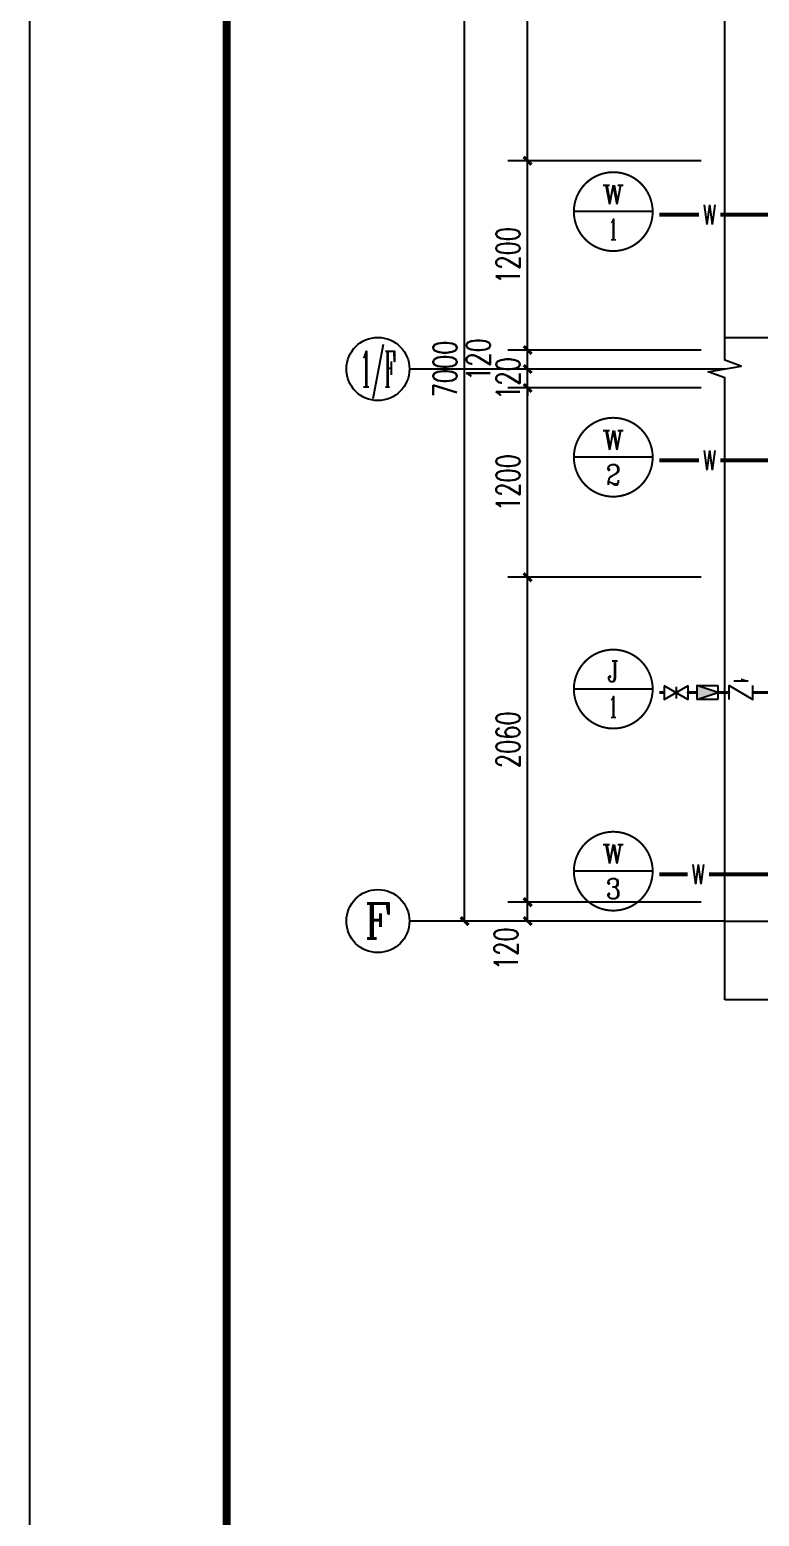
# Model space of a CAD drawing. Extents: x -173214 to 1102988, y -234847 to 675458.
# Drawn here: x 170967 to 175596, y 184425 to 193850 of the extents above; entities that cross this region are included whole.
import ezdxf
from ezdxf.enums import TextEntityAlignment as Align

# ---------------------------------------------------------------- set-up
doc = ezdxf.new("R2010")
doc.units = 0
doc.header["$LTSCALE"] = 1000
doc.header["$MEASUREMENT"] = 0
doc.linetypes.add('DOTE', pattern=[2.42, 2, -0.2, 0.02, -0.2])
doc.layers.get('Defpoints').update_dxf_attribs({"color": 250})
for name, color, linetype in [('0-建筑立面', 255, 'Continuous'), ('AXIS', 171, 'Continuous'), ('AXIS_TEXT', 7, 'Continuous'), ('DIM_SYMB', 171, 'Continuous'), ('DIM_消防', 3, 'Continuous'), ('DOTE', 8, 'DOTE'), ('PIPE-污水', 2, 'Continuous'), ('PIPE-给水', 3, 'Continuous'), ('TEXT_污水', 7, 'Continuous'), ('TK', 4, 'Continuous'), ('VALVE_给水', 7, 'Continuous')]:
    doc.layers.add(name, color=color, linetype=linetype)
doc.styles.add('_TCH_AXIS', font='COMPLEX', dxfattribs={"bigfont": 'GBCBIG'})
doc.styles.add('_TCH_DIM_T3', font='SIMPLEX', dxfattribs={"width": 0.705882, "bigfont": 'GBCBIG'})
doc.styles.add('_TWT_CIRCLE', font='COMPLEX', dxfattribs={"width": 1.1, "height": 3, "bigfont": 'HZTXT'})
doc.styles.add('_TWT_PIPETEXT', font='COMPLEX', dxfattribs={"width": 0.8, "height": 2.5, "bigfont": 'HZTXT'})
doc.styles.add('COMPLEX', font='COMPLEX')
doc.dimstyles.new('_TCH_ARCH&&50', dxfattribs={"dimtxt": 148.75, "dimasz": 50, "dimexe": 125, "dimexo": 150, "dimgap": 50, "dimtad": 1, "dimdec": 0, "dimzin": 0, "dimdsep": 46, "dimtxsty": '_TCH_DIM_T3', "dimblk": 'ARCHTICK', "dimcen": 0.09, "dimclrt": 7, "dimazin": 2, "dimtfac": 1, "dimtdec": 0, "dimtix": 1, "dimtmove": 2, "dimatfit": 3, "dimfxl": 0, "dimtolj": 1, "dimtzin": 0, "dimarcsym": 0})

# ---------------------------------------------------------------- blocks, each defined once
blk = doc.blocks.new('GeYuanFrame_20013841', base_point=(20.09, 4.53))
at = {"layer": 'TK'}
blk.add_lwpolyline([(20.09, 4.53), (20.09, 598.53), (861.09, 598.53), (861.09, 4.53)], close=True, dxfattribs=at)
at = {"layer": 'TK', "const_width": 1}
blk.add_lwpolyline([(45.09, 588.53), (851.09, 588.53), (851.09, 14.53), (45.09, 14.53)], close=True, dxfattribs=at)
blk = doc.blocks.new('$VALVE$00000296')
for points in [[(-125, 72), (-125, -72), (125, 72), (125, -72), (-125, 72)], [(0, 60), (0, -64)]]:
    blk.add_lwpolyline(points)
for p in [(-125, 0), (125, 0)]:
    blk.add_point(p)
blk = doc.blocks.new('$VALVE$00000752')
for p, q in [((-112.5, 75), (112.5, 75)), ((112.5, 75), (112.5, -75)), ((112.5, -75), (-112.5, -75))]:
    blk.add_line(p, q)
blk.add_lwpolyline([(-112.5, -75), (112.5, 0), (-112.5, 75)], close=True)
for p in [(-112.5, 0), (112.5, 0)]:
    blk.add_point(p)
blk.add_solid([(-112.5, 75), (112.5, 0), (-112.5, -75)])
blk = doc.blocks.new('$VALVE$00000315')
blk.add_line((-75, 125), (75, 125))
blk.add_lwpolyline([(-125, -75), (-125, 75), (125, -75), (125, 75)])
for p in [(-125, 0), (125, 0)]:
    blk.add_point(p)
blk.add_solid([(0, 125), (0, 150), (75, 125)])
blk = doc.blocks.new('_AXISO')
blk.add_circle((0, 0), 0.5)
at = {"layer": 'AXIS_TEXT', "style": 'COMPLEX', "width": 1.041667}
blk.add_attdef('A', text='', height=0.56, dxfattribs=at).set_placement((-0.25, -0.28), (0.25, -0.28), align=Align.FIT)
blk = doc.blocks.new('_ArchTick')
at = {"color": 0, "linetype": 'ByBlock', "const_width": 0.4}
blk.add_lwpolyline([(-0.5, -0.5), (0.5, 0.5)], dxfattribs=at)
blk = doc.blocks.new('*D272')
at = {"layer": 'AXIS', "color": 0, "lineweight": -2}
for p, q in [((175226, 195198.6), (173601, 195198.6)), ((173726, 188198.6), (173726, 195198.6)), ((175226, 188198.6), (173601, 188198.6))]:
    blk.add_line(p, q, dxfattribs=at)
at = {"layer": 'Defpoints', "color": 0}
for p in [(173726, 195198.6), (175376, 195198.6), (175376, 188198.6)]:
    blk.add_point(p, dxfattribs=at)
at = {"layer": 'AXIS', "color": 0, "lineweight": -2, "xscale": 50, "yscale": 50, "zscale": 50}
for p, rotation in [((173726, 195198.6), 90), ((173726, 188198.6), 270)]:
    blk.add_blockref('_ArchTick', p, dxfattribs=dict(at, rotation=rotation))
at = {"layer": 'AXIS', "color": 7, "insert": (173601.6, 191698.6), "char_height": 148.75, "attachment_point": 5, "rotation": 90, "style": '_TCH_DIM_T3'}
blk.add_mtext('\\A1;7000', dxfattribs=at)
blk = doc.blocks.new('*D273')
at = {"layer": 'AXIS', "color": 0, "lineweight": -2}
for p, q in [((175226, 188318.6), (174001, 188318.6)), ((174126, 188198.6), (174126, 188318.6)), ((175226, 188198.6), (174001, 188198.6))]:
    blk.add_line(p, q, dxfattribs=at)
at = {"layer": 'Defpoints', "color": 0}
for p in [(174126, 188318.6), (175376, 188318.6), (175376, 188198.6)]:
    blk.add_point(p, dxfattribs=at)
at = {"layer": 'AXIS', "color": 0, "lineweight": -2, "xscale": 50, "yscale": 50, "zscale": 50}
for p, rotation in [((174126, 188318.6), 90), ((174126, 188198.6), 270)]:
    blk.add_blockref('_ArchTick', p, dxfattribs=dict(at, rotation=rotation))
at = {"layer": 'AXIS', "color": 7, "insert": (173988.5, 188023.6), "char_height": 148.75, "attachment_point": 5, "rotation": 90, "style": '_TCH_DIM_T3'}
blk.add_mtext('\\A1;120', dxfattribs=at)
blk = doc.blocks.new('*D274')
at = {"layer": 'AXIS', "color": 0, "lineweight": -2}
for p, q in [((175226, 190378.6), (174001, 190378.6)), ((174126, 188318.6), (174126, 190378.6)), ((175226, 188318.6), (174001, 188318.6))]:
    blk.add_line(p, q, dxfattribs=at)
at = {"layer": 'Defpoints', "color": 0}
for p in [(174126, 190378.6), (175376, 190378.6), (175376, 188318.6)]:
    blk.add_point(p, dxfattribs=at)
at = {"layer": 'AXIS', "color": 0, "lineweight": -2, "xscale": 50, "yscale": 50, "zscale": 50}
for p, rotation in [((174126, 190378.6), 90), ((174126, 188318.6), 270)]:
    blk.add_blockref('_ArchTick', p, dxfattribs=dict(at, rotation=rotation))
at = {"layer": 'AXIS', "color": 7, "insert": (174001.6, 189348.6), "char_height": 148.75, "attachment_point": 5, "rotation": 90, "style": '_TCH_DIM_T3'}
blk.add_mtext('\\A1;2060', dxfattribs=at)
blk = doc.blocks.new('*D275')
at = {"layer": 'AXIS', "color": 0, "lineweight": -2}
for p, q in [((175226, 191578.6), (174001, 191578.6)), ((174126, 190378.6), (174126, 191578.6)), ((175226, 190378.6), (174001, 190378.6))]:
    blk.add_line(p, q, dxfattribs=at)
at = {"layer": 'Defpoints', "color": 0}
for p in [(174126, 191578.6), (175376, 191578.6), (175376, 190378.6)]:
    blk.add_point(p, dxfattribs=at)
at = {"layer": 'AXIS', "color": 0, "lineweight": -2, "xscale": 50, "yscale": 50, "zscale": 50}
for p, rotation in [((174126, 191578.6), 90), ((174126, 190378.6), 270)]:
    blk.add_blockref('_ArchTick', p, dxfattribs=dict(at, rotation=rotation))
at = {"layer": 'AXIS', "color": 7, "insert": (174001.6, 190978.6), "char_height": 148.75, "attachment_point": 5, "rotation": 90, "style": '_TCH_DIM_T3'}
blk.add_mtext('\\A1;1200', dxfattribs=at)
blk = doc.blocks.new('*D276')
at = {"layer": 'AXIS', "color": 0, "lineweight": -2}
for p, q in [((175226, 191698.6), (174001, 191698.6)), ((174126, 191698.6), (174126, 191748.6)), ((174126, 191578.6), (174126, 191698.6)), ((175226, 191578.6), (174001, 191578.6)), ((174126, 191578.6), (174126, 191528.6))]:
    blk.add_line(p, q, dxfattribs=at)
at = {"layer": 'Defpoints', "color": 0}
for p in [(174126, 191698.6), (175376, 191698.6), (175376, 191578.6)]:
    blk.add_point(p, dxfattribs=at)
at = {"layer": 'AXIS', "color": 0, "lineweight": -2, "xscale": 50, "yscale": 50, "zscale": 50}
for p, rotation in [((174126, 191698.6), 270), ((174126, 191578.6), 90)]:
    blk.add_blockref('_ArchTick', p, dxfattribs=dict(at, rotation=rotation))
at = {"layer": 'AXIS', "color": 7, "insert": (174001.6, 191638.6), "char_height": 148.75, "attachment_point": 5, "rotation": 90, "style": '_TCH_DIM_T3'}
blk.add_mtext('\\A1;120', dxfattribs=at)
blk = doc.blocks.new('*D277')
at = {"layer": 'AXIS', "color": 0, "lineweight": -2}
for p, q in [((175226, 191818.6), (174001, 191818.6)), ((174126, 191698.6), (174126, 191818.6)), ((175226, 191698.6), (174001, 191698.6))]:
    blk.add_line(p, q, dxfattribs=at)
at = {"layer": 'Defpoints', "color": 0}
for p in [(174126, 191818.6), (175376, 191818.6), (175376, 191698.6)]:
    blk.add_point(p, dxfattribs=at)
at = {"layer": 'AXIS', "color": 0, "lineweight": -2, "xscale": 50, "yscale": 50, "zscale": 50}
for p, rotation in [((174126, 191818.6), 90), ((174126, 191698.6), 270)]:
    blk.add_blockref('_ArchTick', p, dxfattribs=dict(at, rotation=rotation))
at = {"layer": 'AXIS', "color": 7, "insert": (173813.5, 191758.6), "char_height": 148.75, "attachment_point": 5, "rotation": 90, "style": '_TCH_DIM_T3'}
blk.add_mtext('\\A1;120', dxfattribs=at)
blk = doc.blocks.new('*D278')
at = {"layer": 'AXIS', "color": 0, "lineweight": -2}
for p, q in [((175226, 193018.6), (174001, 193018.6)), ((174126, 191818.6), (174126, 193018.6)), ((175226, 191818.6), (174001, 191818.6))]:
    blk.add_line(p, q, dxfattribs=at)
at = {"layer": 'Defpoints', "color": 0}
for p in [(174126, 193018.6), (175376, 193018.6), (175376, 191818.6)]:
    blk.add_point(p, dxfattribs=at)
at = {"layer": 'AXIS', "color": 0, "lineweight": -2, "xscale": 50, "yscale": 50, "zscale": 50}
for p, rotation in [((174126, 193018.6), 90), ((174126, 191818.6), 270)]:
    blk.add_blockref('_ArchTick', p, dxfattribs=dict(at, rotation=rotation))
at = {"layer": 'AXIS', "color": 7, "insert": (174001.6, 192418.6), "char_height": 148.75, "attachment_point": 5, "rotation": 90, "style": '_TCH_DIM_T3'}
blk.add_mtext('\\A1;1200', dxfattribs=at)
blk = doc.blocks.new('*D279')
at = {"layer": 'AXIS', "color": 0, "lineweight": -2}
for p, q in [((175226, 195198.6), (174001, 195198.6)), ((174126, 193018.6), (174126, 195198.6)), ((175226, 193018.6), (174001, 193018.6))]:
    blk.add_line(p, q, dxfattribs=at)
at = {"layer": 'Defpoints', "color": 0}
for p in [(174126, 195198.6), (175376, 195198.6), (175376, 193018.6)]:
    blk.add_point(p, dxfattribs=at)
at = {"layer": 'AXIS', "color": 0, "lineweight": -2, "xscale": 50, "yscale": 50, "zscale": 50}
for p, rotation in [((174126, 195198.6), 90), ((174126, 193018.6), 270)]:
    blk.add_blockref('_ArchTick', p, dxfattribs=dict(at, rotation=rotation))
at = {"layer": 'AXIS', "color": 7, "insert": (174001.6, 194108.6), "char_height": 148.75, "attachment_point": 5, "rotation": 90, "style": '_TCH_DIM_T3'}
blk.add_mtext('\\A1;2180', dxfattribs=at)

msp = doc.modelspace()

# ---------------------------------------------------------------- linework, layer by layer
at = {"layer": 'AXIS'}
for p, q in [((175376, 191698.6), (173376, 191698.6)), ((175376, 188198.6), (173376, 188198.6))]:
    msp.add_line(p, q, dxfattribs=at)
at = {"layer": 'DIM_SYMB'}
for points in [[(175376, 187698.6), (175376, 191642.4), (175271, 191680.6), (175481, 191717.6), (175376, 191754.9), (175376, 195698.6)], [(181676, 187698.6), (178582.3, 187698.6), (178544.1, 187593.6), (178507, 187803.6), (178469.8, 187698.6), (175376, 187698.6)]]:
    msp.add_lwpolyline(points, dxfattribs=at)
at = {"layer": 'DIM_消防'}
for p, q in [((174919.2, 192696.5), (174419.2, 192696.5)), ((174919.2, 191139.3), (174419.2, 191139.3)), ((174919.2, 189669.4), (174419.2, 189669.4)), ((174919.2, 188514.9), (174419.2, 188514.9))]:
    msp.add_line(p, q, dxfattribs=at)
at = {"layer": 'DIM_消防', "const_width": 12.5}
for points in [[(174919.2, 192696.5, 1), (174419.2, 192696.5, 1)], [(174919.2, 191139.3, 1), (174419.2, 191139.3, 1)], [(174919.2, 189669.4, 1), (174419.2, 189669.4, 1)], [(174919.2, 188514.9, 1), (174419.2, 188514.9, 1)]]:
    msp.add_lwpolyline(points, format="xyb", close=True, dxfattribs=at)
at = {"layer": 'DOTE', "color": 8}
for p, q in [((175376, 191898.6, -900), (178776, 191898.6, -900)), ((175376, 188198.6), (181676, 188198.6))]:
    msp.add_line(p, q, dxfattribs=at)
at = {"layer": 'PIPE-污水', "linetype": 'Continuous', "ltscale": 0.5, "const_width": 25}
for points in [[(175213.9, 192677.2), (174960.7, 192677.2)], [(176059.7, 192677.2), (175347.8, 192677.2)], [(175213.9, 191120), (174960.7, 191120)], [(175849.1, 191120), (175347.8, 191120)], [(175142.1, 188495.6), (174960.7, 188495.6)], [(175849.1, 188495.6), (175275.9, 188495.6)]]:
    msp.add_lwpolyline(points, dxfattribs=at)
at = {"layer": 'PIPE-给水', "linetype": 'Continuous', "ltscale": 0.5, "const_width": 17.5}
for points in [[(174960.7, 189647.5), (174992.8, 189647.5)], [(175142.8, 189647.5), (175198.4, 189647.5)], [(175333.4, 189647.5), (175405.1, 189647.5)], [(175555.1, 189647.5), (175899.1, 189647.5)]]:
    msp.add_lwpolyline(points, dxfattribs=at)

# ---------------------------------------------------------------- block references
at = {"layer": '0-建筑立面', "xscale": 50, "yscale": 50, "zscale": 50}
msp.add_blockref('GeYuanFrame_20013841', (170967.1, 169273.5), dxfattribs=at)
at = {"layer": 'AXIS'}
ref = msp.add_blockref('_AXISO', (173176, 191698.6), dxfattribs=dict(at, xscale=400, yscale=400, zscale=400))
ref.add_attrib('A', '1/F', dxfattribs={"layer": 'AXIS_TEXT', "height": 226.27, "style": '_TCH_AXIS', "width": 0.396226}).set_placement((173062.9, 191585.5), (173289.2, 191585.5), align=Align.FIT)
ref = msp.add_blockref('_AXISO', (173176, 188198.6), dxfattribs=dict(at, xscale=400, yscale=400, zscale=400))
ref.add_attrib('A', 'F', dxfattribs={"layer": 'AXIS_TEXT', "height": 222.7, "style": '_TCH_AXIS'}).set_placement((173091.2, 188087.3), (173260.9, 188087.3), align=Align.FIT)
at = {"layer": 'VALVE_给水', "xscale": 0.6, "yscale": 0.6, "zscale": 0.6}
for name, p in [('$VALVE$00000315', (175480.1, 189647.5)), ('$VALVE$00000296', (175067.8, 189647.5)), ('$VALVE$00000752', (175265.9, 189647.5))]:
    msp.add_blockref(name, p, dxfattribs=at)

# ---------------------------------------------------------------- texts
at = {"layer": 'DIM_消防', "color": 7, "style": '_TWT_CIRCLE'}
for s, height, p, p2 in [('W', 120.8, (174599.6, 192744.2), (174738.8, 192744.2)), ('1', 133.3, (174637.7, 192517.3), (174700.6, 192517.3)), ('W', 120.8, (174599.6, 191187), (174738.8, 191187)), ('2', 129.4, (174621.7, 190963.5), (174716.6, 190963.5)), ('J', 131.9, (174631.2, 189715.5), (174707.2, 189715.5)), ('1', 133.3, (174637.7, 189490.2), (174700.6, 189490.2)), ('W', 120.8, (174599.6, 188562.6), (174738.8, 188562.6)), ('3', 129.4, (174621.7, 188339.1), (174716.6, 188339.1))]:
    msp.add_text(s, height=height, dxfattribs=at).set_placement(p, p2, align=Align.FIT)
at = {"layer": 'TEXT_污水', "style": '_TWT_PIPETEXT', "width": 0.64}
for p in [(175238.9, 192614.7), (175238.9, 191057.5), (175167.1, 188433.1)]:
    msp.add_text('W', height=125, dxfattribs=at).set_placement(p)

# ---------------------------------------------------------------- dimensions: what is measured, and where the dimension line sits
at = {"layer": 'AXIS'}
for p1, p2, distance, picture, middle in [((175376, 188198.6), (175376, 195198.6), 1650, '*D272', (173601.6, 191698.6)), ((175376, 193018.6), (175376, 195198.6), 1250, '*D279', (174001.6, 194108.6)), ((175376, 191818.6), (175376, 193018.6), 1250, '*D278', (174001.6, 192418.6)), ((175376, 191578.6), (175376, 191698.6), 1250, '*D276', (174001.6, 191638.6)), ((175376, 190378.6), (175376, 191578.6), 1250, '*D275', (174001.6, 190978.6)), ((175376, 188318.6), (175376, 190378.6), 1250, '*D274', (174001.6, 189348.6))]:
    dim = msp.add_aligned_dim(p1=p1, p2=p2, distance=distance, dimstyle='_TCH_ARCH&&50', dxfattribs=at)
    dim.commit()
    dim.dimension.update_dxf_attribs({"geometry": picture, "text_midpoint": middle})
for base, p1, p2, picture, middle in [((174126, 191818.6), (175376, 191698.6), (175376, 191818.6), '*D277', (173813.5, 191758.6)), ((174126, 188318.6), (175376, 188198.6), (175376, 188318.6), '*D273', (173988.5, 188023.6))]:
    dim = msp.add_linear_dim(base=base, p1=p1, p2=p2, angle=90, dimstyle='_TCH_ARCH&&50', dxfattribs=at)
    dim.commit()
    dim.dimension.update_dxf_attribs({"geometry": picture, "text_midpoint": middle, "dimtype": 161})

doc.saveas('drawing.dxf')
